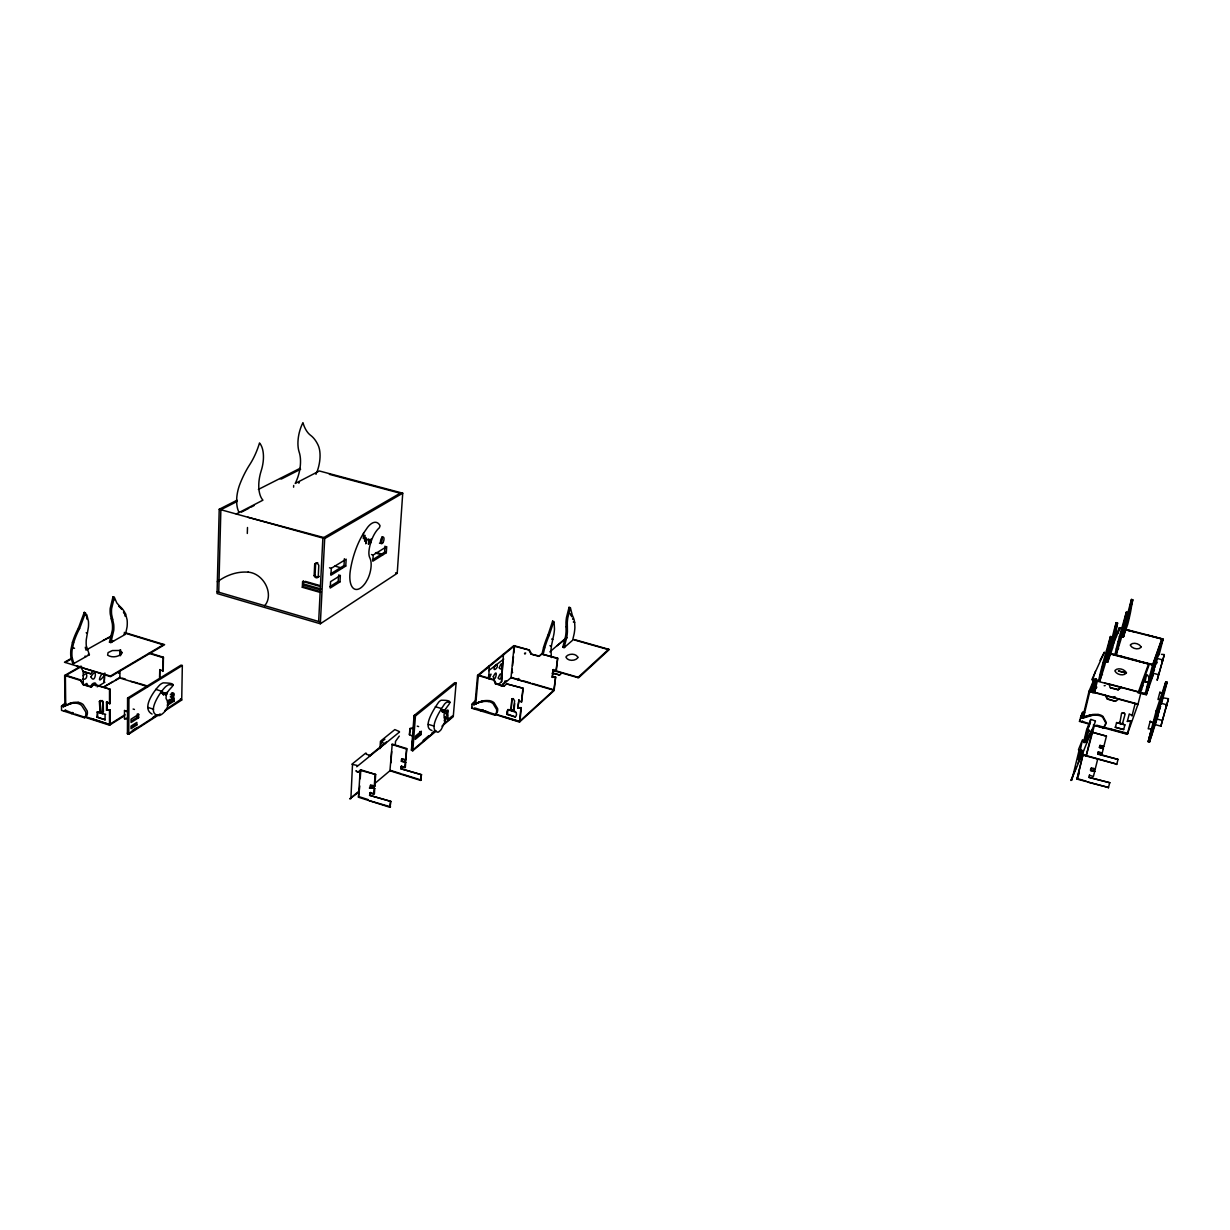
<?xml version="1.0" encoding="UTF-8"?>
<svg xmlns="http://www.w3.org/2000/svg" width="1230" height="1230" viewBox="0 0 1230 1230"><rect width="100%" height="100%" fill="white"/><g stroke="black" fill="none" stroke-linecap="round" stroke-linejoin="round"><path stroke-width="1.5" d="M119.894 670.55L119.879 678.007L147.738 686.663M119.925 655.667L119.94 650.07M120.617 655.605L120.632 649.855M128.043 732.603L128.105 718.335L124.491 718.781L124.507 710.51L128.12 711.986L124.507 710.51M160.161 713.923L128.75 734.172L127.428 733.741L127.582 698.056L181.025 665.123L182.332 665.522L181.717 700.024L164.851 710.909M128.12 712.247L128.197 697.671M128.75 734.172L128.919 698.471L182.332 665.522M136.853 724.947L136.868 722.364L131.026 726.1L131.026 728.698L136.853 724.947L135.531 724.532L132.24 726.638M132.271 720.503L137.314 717.29L137.345 713.923L138.667 714.338L138.636 717.72L131.056 722.548L131.072 719.166L138.667 714.338M488.126 678.237L488.725 675.685M159.762 669.612L159.654 677.576L159.762 669.612L163.221 671.042L163.39 657.235L149.568 652.976M162.637 671.411L163.39 657.235M167.326 704.16L172.861 700.623L172.907 697.533L171.462 698.456M167.249 705.451L174.153 701.023L174.199 697.933L167.295 702.345M363.573 533.19A48.477 21.433 -74 0 0 350.243 571.135A22.832 10.224 -73.9 0 0 353.61 588.509A22.832 10.224 -73.9 0 0 365.633 582.666L367.816 578.838A16.651 7.426 -73.8 0 0 369.923 558.02A12.192 5.412 -74.3 0 1 369.123 549.718A21.464 9.486 -74.3 0 1 379.363 527.762L380.07 525.779A22.048 9.855 -74.3 0 0 367.524 527.424L363.573 533.19L363.48 538.694A2.506 1.122 -74.4 0 1 365.018 535.373L364.664 541.185A2.86 1.292 -74.3 0 1 366.14 537.756L365.771 543.798A3.767 1.691 -74.3 0 1 368.8 539.048L368.477 544.352A4.121 1.845 -74.3 0 1 371.306 539.094L370.599 543.107M180.441 698.901L181.717 700.024M237.083 500.21L219.217 509.266L217.049 593.521L320.338 623.779L397.213 573.318L402.733 493.199L319.354 470.967L295.215 483.467A26.399 13.192 -75.2 0 0 299.182 452.133A24.17 11.885 -76 0 1 302.949 422.674A47.478 23.186 -76.9 0 0 310.606 435.328A63.468 31.427 -74.8 0 1 318.17 445.291A24.446 11.977 -75.4 0 1 316.863 472.259M218.725 592.214L220.862 509.727L237.098 501.486M247.307 533.466L247.491 527.501M293.601 487.188L293.678 485.466M1089.057 724.009L1079.479 721.395L1082.277 713L1081.416 716.798M320.123 592.399L302.319 587.279L302.595 581.421L320.43 586.541M302.319 587.279L303.257 586.71L303.518 580.852M314.142 575.671L315.065 575.102A2.522 1.999 55.5 0 0 319.154 576.27L318.232 576.839A2.522 1.999 55.5 0 1 314.142 575.671L314.68 564.37L315.618 563.817A2.475 1.968 55.8 0 1 316.848 562.725M315.065 575.102L315.618 563.817M1081.278 715.491L1083.261 716.106L1082.369 718.274L1080.37 717.72M318.232 576.839L318.801 565.539A2.475 1.968 55.8 0 0 314.68 564.37M318.662 621.473L322.875 538.079L401.026 492.738M320.338 623.779L324.689 538.586L402.733 493.199M331.285 568.306L330.916 575.24L345.753 566.061L346.153 559.204L331.285 568.306L329.502 567.799M329.855 586.633L338.235 581.375L338.481 576.624M340.341 575.532L330.578 581.636L330.24 588.017L339.987 581.867L340.341 575.532L338.573 575.04M330.624 573.826L344 565.569L344.385 558.712M350.888 798.685L352.457 765.414M373.213 555.022L372.828 561.188L386.297 552.716L386.697 546.612L373.213 555.022L371.491 554.546M390.94 801.437L369.6 795.333L390.94 801.437L389.956 807.326L358.483 797.225L360.175 770.303L375.673 774.485L360.805 769.796L357.807 772.255L355.854 770.841M358.483 797.225L359.79 785.939M360.236 778.759L360.805 769.796M366.34 753.329L366.294 754.236L370.522 755.558L369.169 755.804M372.613 559.758L384.59 552.239L384.99 546.135M369.6 795.333L370.384 792.535L374.381 793.811L374.735 788.415L370.107 787.677L374.735 788.415M370.107 787.677L370.261 785.417L374.889 786.17L375.673 774.485M370.722 787.154L370.876 784.894M369.753 793.058L373.751 794.334L374.105 788.953M374.274 786.693L375.042 775.008M379.947 748.655L380.454 741.198M380.7 747.655L381.115 741.413M382.007 741.536L382.069 740.645L381.054 742.29L385.251 743.596L386.251 741.951M370.23 794.811L370.384 792.535M375.242 783.11L389.925 770.749L392.232 744.073L406.73 748.578L405.885 759.986L401.518 759.156L401.364 761.278L405.731 762.108L401.364 761.278M390.909 762.846L391.709 751.591M389.956 807.326L390.325 801.975M395.26 745.119L395.522 741.383L399.273 736.094M400.811 768.75L421.49 774.7L400.811 768.75L401.441 766.152L405.331 767.366L405.731 762.108M401.272 768.366L401.441 766.152M401.826 760.893L401.979 758.756L405.885 759.986M400.98 766.536L404.87 767.751L405.27 762.492M405.423 760.371L406.73 748.578M412.942 736.278L409.436 734.725L409.898 728.56L413.541 728.237L413.818 724.516M410.236 729.728L409.436 734.725M173.015 685.095L169.002 684.68A16.666 8.641 -69.8 0 0 165.743 686.586C160.238 691.598 145.032 714.353 159.224 715.614A17.266 8.994 -69.7 0 0 163.544 712.816C167.557 709.279 169.832 702.976 166.112 698.671A4.197 2.168 -69.9 0 1 166.127 697.01C166.05 687.447 183.501 683.28 163.221 682.865A16.651 8.671 -69.7 0 0 159.946 684.772C153.704 691.091 141.189 708.449 152.074 714.077M436.173 731.035L412.803 750.7L411.45 750.269L414.064 715.553L454.793 682.65L456.115 683.05L453.255 716.644L441.97 726.146M411.973 749.162L412.665 739.953M412.25 746.226L412.727 740.076M414.249 718.92L414.525 715.184M412.803 750.7L415.448 715.983L456.115 683.05M1080.739 749.793L1078.695 759.771A18.158 1.03 -74.7 0 0 1079.586 758.064M1081.954 715.368C1081.708 709.91 1085.075 713.185 1083.215 716.029M415.848 737.324L419.707 734.126L419.907 731.512M421.06 734.541L421.321 731.25L415.525 736.063L415.279 739.368L421.06 734.541L419.707 734.126M389.925 770.749L420.614 780.404L421.029 775.1M420.614 780.404L421.49 774.7M444.138 720.765L447.751 717.736L447.997 714.738L444.399 717.751M489.017 700.67L489.233 700.654A8.748 7.134 48.5 0 1 494.03 702.699L497.612 708.649A7.841 6.396 48.5 0 1 496.736 713.139L494.783 715.107L471.659 708.188L472.013 704.206L473.612 702.345A3.044 1.122 -72.8 0 1 474.242 701.807L475.241 700.977M474.334 708.987L474.626 707.911L519.475 722.072L554.13 690.568L555.622 676.946L553.823 690.23L511.004 677.745L514.109 646.165L529.407 650.055L513.863 645.596L477.578 675.347L474.995 703.929L473.043 703.345M483.175 710.002L482.006 710.848M488.787 678.468L489.233 665.784M502.839 660.695L501.548 681.743L503.47 654.114M1087.735 782.111L1108.507 787.492L1077.003 779.082L1082.846 755.097L1116.825 764.168L1083.03 754.651L1082.169 756.804L1081.662 755.528M1082.169 756.804L1082.277 755.697M507.206 714.507C503.993 705.359 520.951 710.725 515.37 716.952L507.206 714.507L508.082 709.403M512.249 669.289L511.895 672.902A32.226 26.568 47.8 0 1 512.679 672.472M512.602 665.676L513.494 656.635M513.848 653.022L514.571 645.796L478.301 675.547L475.779 703.529L473.965 704.79L472.013 704.206M514.709 703.56L514.094 709.664L512.941 710.709A1.953 1.599 48 0 1 510.865 710.094L512.018 698.948M513.648 710.187L513.018 710.433A1.937 1.599 48 0 1 511.265 709.725L511.772 699.209M513.494 710.31L514.601 700.885L513.756 699.455A1.891 1.553 48.2 0 0 512.28 699.009L511.926 699.117M517.784 708.065L518.968 699.978L517.784 708.065L521.305 707.665L521.09 709.772M495.782 714.246L519.537 721.364L520.905 708.019M522.873 688.662L521.505 702.099L523.273 688.308L506.668 683.895L523.273 688.308M521.059 709.987L519.875 721.702L503.116 716.69M555.237 677.284L552.239 677.346L553.054 669.843L556.252 671.196L553.054 669.843M552.239 677.346L553.438 669.504M555.868 671.534L557.682 658.173L541.615 654.006L557.298 658.511M556.252 671.196L557.682 658.173M87.991 685.725L86.807 683.419L84.286 684.895M91.005 687.186C90.251 683.542 97.493 680.513 95.663 685.771M104.181 675.516C92.85 690.814 105.98 659.588 104.196 682.035L104.873 672.995M1114.549 631.774A38.868 2.214 -74.9 0 0 1114.703 630.56L1114.964 628.668M1116.102 630.959L1117.563 623.01L1116.148 622.641L1113.473 632.589A21.709 1.23 -75 0 0 1112.274 637.494L1110.367 646.042A23.724 1.353 -74.9 0 1 1109.106 651.254L1106.262 661.848L1107.677 662.217L1112.458 648.379A22.125 1.245 -74.9 0 0 1113.98 642.168L1115.057 637.248A38.868 2.183 -74.9 0 0 1116.117 630.929L1114.703 630.606M449.949 702.361L447.105 702.038A16.205 6.181 -72.4 0 0 444.63 703.944C440.586 709.741 427.579 729.39 437.911 732.296A16.79 6.442 -72.4 0 0 441.201 729.498L444.952 721.872L444.045 715.691A4.09 1.553 -72.5 0 1 444.168 714.077C443.999 705.605 458.898 700.055 441.155 700.254A16.19 6.227 -72.4 0 0 438.68 702.161C434.621 707.927 421.582 727.607 431.961 730.482M1165.779 708.142L1166.578 705.543L1160.889 726.177L1166.394 705.636L1165.917 707.896M1082.738 712.078L1084.722 712.616M495.552 684.311L495.06 682.158M1111.689 636.832L1107.815 650.639A38.914 2.199 -74.9 0 0 1104.309 662.847L1102.557 669.489A22.448 1.276 -74.9 0 0 1100.988 675.87L1099.928 680.851L1104.786 665.322A23.631 1.338 -74.9 0 1 1106.108 659.972L1108.922 649.209A22.494 1.292 -74.9 0 0 1110.152 644.182L1111.689 636.832L1110.429 636.51L1109.245 642.321M1130.186 605.79L1131.446 599.441L1132.799 599.779L1131.323 607.466A36.946 1.907 -74.9 0 1 1130.232 613.616L1129.186 618.306A21.033 1.076 -74.9 0 1 1127.726 624.24L1123.313 637.171L1121.96 636.832L1124.666 626.762A22.54 1.184 -74.9 0 0 1125.896 621.78L1127.756 613.57A20.649 1.076 -75 0 1 1128.909 608.881L1131.446 599.441M1115.072 628.069L1116.148 622.641M1161.474 654.345L1164.349 654.56L1157.123 680.298L1162.534 660.848L1161.95 662.832M1127.51 612.479L1123.836 625.547A36.977 1.907 -74.9 0 0 1120.561 637.079L1118.87 643.398A21.325 1.107 -74.9 0 0 1117.378 649.486L1116.317 654.283L1120.853 639.692A22.448 1.169 -74.9 0 1 1122.114 634.572L1124.804 624.333A21.356 1.122 -74.9 0 0 1125.988 619.551L1127.51 612.479L1126.311 612.171L1124.789 619.244A21.356 1.138 -74.9 0 1 1123.605 624.025L1121.837 630.729M541.953 654.268L543.537 647.503A39.575 13.33 -73.8 0 1 547.98 635.111L552.624 621.119L554.084 622.334L554.484 628.991A22.893 7.887 -73.9 0 1 553.9 634.111L551.594 645.058A24.031 8.072 -74 0 0 550.979 650.516L551.409 657.527M543.122 654.606L544.706 647.841A39.591 13.315 -73.8 0 1 549.149 635.449L553.792 621.442M1161.673 700.485L1162.581 697.133L1154.909 724.547L1160.889 726.177M166.926 694.012L167.28 692.213A3.106 1.614 -69.9 0 0 166.419 692.813L165.466 694.904L165.297 692.674A2.814 1.461 -69.8 0 0 164.405 693.243L163.529 695.165L163.559 692.598A2.076 1.076 -69.9 0 0 163.206 692.936L162.652 694.151L162.683 691.829A1.876 0.984 -69.9 0 0 162.299 692.121L161.714 693.336L161.576 691.199L155.764 689.369M1099.958 680.759L1098.667 680.528L1099.743 675.531A22.448 1.292 -74.9 0 1 1101.296 669.151L1103.049 662.509A38.899 2.214 -74.9 0 1 1106.554 650.286L1110.429 636.51M1162.504 697.733L1168.5 698.717L1165.763 707.696M1116.348 654.191L1115.118 653.976L1116.179 649.179A21.325 1.122 -74.9 0 1 1117.67 643.075L1119.361 636.771A36.962 1.937 -74.9 0 1 1122.652 625.209L1126.311 612.171M1118.424 644.92L1118.962 642.383M1156.83 661.986L1156.477 663.508M444.952 711.14L445.337 709.387A3.014 1.153 -72.5 0 0 444.676 709.987L443.846 712.047L444.03 709.848A2.737 1.046 -72.5 0 0 443.2 710.448L442.431 712.324L442.646 709.833A2.014 0.769 -72.5 0 0 442.37 710.156L441.908 711.201L441.309 708.495L435.343 706.697M1154.985 667.06L1155.585 664.4M1092.455 692.013L1093.009 689.43L1092.086 691.952M1119.3 640.938L1119.654 639.369A22.448 1.169 -74.9 0 1 1120.053 637.724M1149.589 676.685C1147.851 679.237 1147.359 668.013 1145.069 682.081L1148.297 681.712M1081.816 721.118L1089.227 723.855M1080.709 716.905L1082.708 717.459L1089.057 691.168L1094.208 679.006M1083.538 717.474L1089.795 691.368L1094.946 679.206M1090.626 691.475L1091.81 686.586L1095.884 678.868M1092.793 690.737L1095.669 678.899M1071.791 780.343L1079.079 750.362L1082.585 751.73M1092.993 693.12L1096.376 679.175M1097.56 679.99L1094.454 692.721L1095.93 687.493A30.642 27.106 19.6 0 1 1096.822 687.093M1083.092 740.153L1082.892 740.952L1086.92 742.32M1083.553 742.336L1086.674 729.528M1084.153 742.766L1087.597 729.052L1087.136 730.512L1091.317 731.65L1091.779 730.19M1088.95 726.776L1090.656 719.735M1085.798 742.52L1088.919 729.759M1083.03 754.651L1077.173 778.621L1086.121 781.158M84.27 612.34L78.351 628.223A45.11 25.353 -69.8 0 0 72.462 642.26L70.848 649.932A26.061 14.791 -69.7 0 0 70.925 657.327L72.632 663.139L73.846 663.524L89.375 654.729L86.284 645.735A27.352 15.39 -70.2 0 1 86.3 639.538L88.406 627.115A26.168 15.114 -69.7 0 0 88.422 621.288L86.869 614.938L84.27 612.34L85.008 613.355M85.5 612.709L79.581 628.591A45.11 25.323 -69.8 0 0 73.692 642.644L72.078 650.316A26.061 14.775 -69.7 0 0 72.155 657.712L73.846 663.524M1086.136 755.989L1092.009 732.173L1106.447 736.155L1103.787 746.672L1099.897 745.595L1099.42 747.486L1103.31 748.563L1099.42 747.486M1118.008 633.096L1119.3 627.823L1124.758 629.237M1161.72 639.2L1152.587 664.861M1158.445 712.601L1160.244 705.513M1088.904 777.36L1109.721 782.711L1088.904 777.36L1089.58 774.854M1090.595 770.534L1094.762 771.195L1090.595 770.534C1089.611 764.368 1101.173 772.425 1091.087 768.519M1090.764 770.072L1091.256 768.058M1097.76 754.174L1098.39 751.838L1097.76 754.174L1118.024 759.417L1097.898 753.821M1099.559 747.148L1100.02 745.257L1103.787 746.672M1089.411 775.331L1093.393 776.453L1094.762 771.195M1095.084 769.642L1097.667 759.233M1098.252 752.191L1102.142 753.267L1103.433 748.224M1096.714 725.193L1127.464 733.956M1152.572 664.923L1136.858 660.741M1115.364 727.299L1116.579 722.579L1124.897 724.854L1123.667 729.559L1115.364 727.299L1123.667 729.559M1122.775 723.179L1121.898 723.809A1.845 1.63 19.1 0 1 1119.777 723.24L1121.545 713.508L1122.667 713.046A1.799 1.599 18.9 0 1 1124.174 713.446L1125.02 714.446L1122.529 723.44M1146.652 634.895L1163.073 639.246L1159.029 655.021M1108.353 787.953L1109.721 782.711M1127.341 721.395L1130.754 721.026L1127.341 721.395L1129.263 713.938L1132.138 715.568M1116.702 764.507L1118.024 759.417M1093.332 724.977L1127.341 734.295L1130.754 721.026M1132.015 715.922L1135.152 703.56M1139.887 689.446L1141.532 689.892L1142.716 685.387M1137.888 704.682L1141.102 692.121L1137.812 692.49L1141.102 692.121M1145.499 674.824L1142.439 686.817M1162.058 661.955L1162.55 659.864L1156.907 658.388L1151.818 678.099M1107.215 650.624L1107.661 648.871M1152.679 664.63L1145.007 694.458L1141.563 693.136M1149.481 678.883L1150.911 678.653L1150.188 681.451L1148.851 685.248L1147.575 684.895M1137.873 692.49L1146.329 694.704L1153.863 665.261L1163.073 639.246M1147.559 690.322L1149.128 685.264L1148.097 688.185L1146.821 687.847L1147.267 686.571M1168.377 699.409L1166.163 706.958M1121.376 632.497L1120.93 634.265A22.448 1.169 -74.9 0 0 1120.484 636.018M1161.766 663.216L1162.227 661.125M1153.602 727.822L1152.233 727.453L1150.85 731.696L1152.203 732.065L1154.355 724.901L1152.971 729.144L1148.205 728.806L1150.173 721.334L1153.048 722.948L1150.173 721.334M1161.182 699.44L1157.984 699.486L1159.89 692.244L1162.673 693.797L1159.89 692.244M1156.262 710.586L1148.144 741.752L1152.003 729.897M1149.189 738.154L1151.618 728.437M1148.174 741.659L1149.512 742.136L1157.522 711.294L1167.116 682.143L1165.794 681.789L1156.154 710.925L1157.522 711.294M1151.895 734.11L1152.479 731.865L1151.126 731.496L1149.466 737.001L1150.819 737.385L1151.895 734.11L1150.542 733.726M1162.565 694.12L1165.794 681.789M1161.397 704.129L1167.116 682.143M1165.917 707.665L1166.517 705.743M1125.588 626.993L1125.988 625.455M1108.753 728.498L1127.602 733.28M1155.77 663.708L1157.891 656.159M1154.463 669.212L1154.001 670.95M1162.089 662.048L1162.319 661.079L1161.95 662.509M1159.752 708.911L1160.52 706.235L1160.013 707.942M1158.045 714.184L1157.03 717.905M1105.816 655.913L1106.308 654.068L1107.553 654.406M1160.659 703.13L1166.609 704.729L1165.979 707.265M1109.798 652.853L1110.213 651.254M1090.902 691.952L1091.425 689.492L1090.549 691.89M1160.013 708.296L1159.752 709.218M1156.354 663.554L1156.769 662.109M1162.027 662.278L1162.135 661.709M1107.677 662.217L1110.505 651.623A23.739 1.338 -74.9 0 0 1111.782 646.411L1113.688 637.863A21.709 1.199 -74.9 0 1 1114.887 632.943L1117.563 623.01M1132.799 599.779L1130.262 609.219A20.649 1.061 -75 0 0 1129.109 613.924L1127.234 622.119A22.555 1.169 -74.9 0 1 1126.004 627.115L1123.313 637.171M1162.258 661.479L1164.057 655.851M1160.736 703.745L1161.228 702.038M118.664 606.236L120.033 606.651L116.804 602.915L114.344 597.334L112.96 596.919L110.208 608.343A25.015 13.961 -71.1 0 0 110.254 614.031L112.345 623.948A27.506 15.559 -70 0 1 112.391 629.991L109.47 642.152L110.854 642.583L125.537 634.265L127.074 626.9A25.584 14.299 -70.3 0 0 127.09 619.751L125.614 614.031L124.245 613.616M1156.769 718.827L1154.955 724.562M1086.259 755.635L1094.5 725.131M1153.248 673.61L1152.08 677.361M316.602 472.397L315.972 474.334M1091.64 692.013L1092.886 682.158M1083.692 714.845L1081.77 714.215L1080.893 718.028L1081.862 715.737M1156.907 658.388L1158.722 652.961L1158.291 654.913M1080.97 751.945L1080.386 753.775A18.143 1.046 -74.7 0 1 1078.049 759.587M1081.631 752.13L1078.91 757.926M1093.901 690.553L1094.762 688.523M1152.479 731.865L1151.403 735.14L1150.05 734.771M1157.707 715.798L1159.321 710.848M1149.512 742.136L1157.907 716.291M1148.19 681.974L1145.176 681.789M572.473 615.83A39.544 13.284 -73.9 0 1 574.641 622.38L574.887 627.392A22.494 7.518 -74 0 1 574.164 633.711L572.642 640.23L564.124 647.641L562.802 647.272L565.523 636.51A24.123 8.164 -73.9 0 0 566.092 631.174L565.969 622.442A22.048 7.349 -74.3 0 1 566.492 617.429L569.06 607.328L570.382 607.697L572.457 615.876L571.135 615.507M564.124 647.641L566.846 636.879A24.139 8.149 -73.9 0 0 567.414 631.543L567.291 622.811A22.048 7.334 -74.3 0 1 567.814 617.798L570.382 607.697M1150.911 678.653L1149.573 682.435L1148.282 682.096M1146.298 694.796L1153.064 675.347M1146.852 688.323L1147.298 687.063L1148.589 687.401M1152.894 664.83L1162.15 638.77M1153.663 665.03L1162.888 638.954L1119.331 627.715L1112.55 643.859M1127.341 734.295L1138.058 704.067L1106.185 695.488M1141.532 689.892L1139.995 689.154M1139.165 692.367L1149.404 663.954M1138.365 692.152L1148.636 663.754M1124.897 724.854L1116.579 722.579M1119.315 722.241L1119.9 722.902A1.845 1.63 19.1 0 0 1121.652 723.563L1122.36 723.332M1121.545 713.508L1122.406 712.8M1102.142 753.267L1099.682 752.207M1136.612 660.556L1153.002 664.523M1106.447 736.155L1092.009 732.173M1118.67 699.117L1115.487 701.331L1107.169 699.086L1105.555 695.242L1089.934 691.045M1145.192 693.766L1143.915 693.105M1115.487 701.331L1107.292 698.763L1105.555 695.242M1094.731 725.562L1103.018 727.837L1104.494 725.992A7.426 6.565 20.5 0 0 1105.985 721.872L1102.956 716.383A8.287 7.319 20.5 0 0 1098.144 714.492L1097.913 714.492M1118.07 689.83L1121.376 687.247L1118.07 689.83L1110.367 687.77L1108.768 683.88L1138.488 691.813M110.854 642.583L113.76 630.406A27.506 15.544 -70 0 0 113.713 624.363L111.638 614.447A25.015 13.945 -71.1 0 1 111.592 608.758L114.344 597.334M1114.165 696.795L1113.873 697.564L1114.995 696.564M1134.291 632.005L1126.357 629.637M1077.003 779.082L1079.248 773.393M1110.367 687.77L1118.208 689.492M1083.538 750.746L1078.449 749.716L1082.415 739.968L1078.587 758.633M1095.469 720.995L1090.81 719.35L1086.936 728.867M1082.831 752.791L1070.976 780.496L1076.481 766.797M1083.199 751.899L1095.407 721.441M1082.369 718.274L1092.163 715.368A24.831 21.817 20.7 0 1 1097.821 715.307L1098.144 714.492A24.8 21.802 20.7 0 0 1092.486 714.553L1082.708 717.459M1081.554 756.635L1082.907 753.267M1089.642 736.463L1092.332 729.744M1077.864 763.369L1079.925 758.234M1086.521 741.951L1090.718 731.496M1120.945 656.451L1121.868 656.359M1087.136 730.512L1090.518 722.179M1104.771 683.188L1108.768 683.88M1091.902 715.399L1092.24 714.584M99.384 701.561L100.337 700.639A2.03 1.491 54.3 0 1 101.798 701.115L102.767 702.638L102.121 713.077A2.091 1.522 54.1 0 1 100.076 712.431L99.384 701.561L100.353 700.577M1121.96 636.832L1122.498 635.541L1123.836 635.879M1090.026 715.722L1090.364 714.907M1091.133 715.522L1091.456 714.707M1088.012 716.183L1088.35 715.368M1089.011 715.937L1089.35 715.122M1086.044 716.783L1086.382 715.968M1087.028 716.475L1087.351 715.66M1082.216 722.133L1082.554 721.318M1084.153 717.505L1084.491 716.69M1085.091 717.121L1085.429 716.306M1112.735 645.35L1120.023 627.884M1101.926 672.718L1101.265 674.317L1102.495 674.64M1106.262 661.848L1106.846 660.433L1108.261 660.818M1083.246 717.905L1083.584 717.09M1095.93 687.493L1095.607 688.246A30.673 27.122 19.6 0 1 1096.499 687.847M1079.479 721.395L1080.386 719.227M1108.599 653.33L1109.967 650.055M494.721 666.368C491.6 673.64 500.256 666.506 496.336 664.446M1092.578 679.929L1095.407 671.349M298.844 483.221L299.29 482.252M524.595 653.76L524.657 653.13M525.195 653.93L525.656 652.976M65.759 703.437L64.821 703.606A3.26 1.845 -68.1 0 0 63.852 704.175L61.5 706.143L61.546 710.387L84.455 717.766L86.792 715.66A8.41 6.089 54.3 0 0 87.192 710.894L83.163 704.559A9.394 6.78 54.3 0 0 78.351 702.391L78.136 702.391M103.243 701.838L103.397 711.97L102.444 712.8A2.091 1.522 54.1 0 1 100.691 712.047L99.999 701.192M61.5 706.143L63.437 706.773L65.79 704.805M475.41 703.145L474.995 703.929L483.882 700.746A26.168 21.248 48 0 1 489.233 700.67L488.233 701.515A26.184 21.264 48 0 0 482.867 701.607L481.914 701.761M445.998 713.462L446.259 713.062A2.229 0.846 -72.5 0 0 446.905 710.463M84.455 717.766L85.27 716.583A8.426 6.089 54.3 0 0 85.669 711.816L81.626 705.482A9.394 6.796 54.3 0 0 76.814 703.299A28.075 20.249 53.9 0 0 71.678 703.391L64.898 705.882L63.053 705.221M83.194 675.824C87.837 669.366 88.16 681.143 82.841 678.991M495.09 665.707L495.936 664.707M489.063 675.055L491.062 674.178L489.048 678.975M494.783 715.107L495.736 714A7.857 6.396 48.5 0 0 496.613 709.526L493.03 703.56A8.764 7.134 48.5 0 0 488.233 701.515M72.14 657.927L64.498 662.217L80.857 667.337L83.256 671.457L90.759 673.809L93.126 671.196M76.814 703.299L78.351 702.391A28.044 20.234 53.9 0 0 73.216 702.484L64.99 705.851L64.652 675.455L80.565 680.482L82.979 684.557L91.066 687.124L94.08 684.188L110.131 689.261L110.131 703.545L106.518 702.053L110.131 703.545M91.066 687.124L94.08 684.188M577.808 677.607L608.635 649.286M538.971 656.374L542 653.684L538.971 656.374L531.068 654.099L529.023 650.393M552.101 673.225L559.65 674.978L554.269 673.41M561.879 672.995L559.281 675.301M515.37 716.952L507.606 714.153M477.578 675.347L493.645 680.067L495.767 683.895L503.946 686.309L507.068 683.542M1103.018 727.837L1104.171 726.807A7.442 6.565 20.5 0 0 1105.662 722.687L1102.633 717.198A8.303 7.319 20.5 0 0 1097.821 715.307M519.537 721.364L554.207 689.892L532.236 683.465M562.802 647.272L564.908 646.965M521.843 680.866L511.449 677.361L501.117 686.171M481.76 711.201L482.76 710.34L487.649 711.801M567.015 637.878L556.883 645.842M481.068 711.002L482.068 710.141M517.507 679.652L518.891 678.453M549.856 651.885L566.676 637.401M369.261 800.684L390.556 806.788M503.946 686.309L496.167 683.557L494.06 679.713L478.716 675.209M473.965 704.79L480.976 701.377M479.961 702.238L481.899 701.131M482.929 700.916L480.884 701.992M502.747 683.972L506.329 680.913M482.637 701.638L483.651 700.777M498.704 684.157L501.548 681.743M475.564 703.944L476.594 703.083M476.41 703.545L477.425 702.668M471.659 708.188L472.674 707.327M477.271 703.16L478.286 702.299M478.147 702.822L479.162 701.961M479.039 702.515L480.054 701.654M531.068 654.099L539.355 656.051M369.384 788.046L372.321 785.586M411.45 750.269L412.957 750.577M423.12 740.475L428.886 735.632M431.761 733.203L434.651 730.789M447.612 719.888L451.933 716.26M434.728 731.573L412.865 749.962L411.497 749.531M443.477 724.224L453.316 715.937M445.322 718.259L447.751 717.736M358.453 791.567L349.735 798.885L358.161 792.597M503.731 659.065L488.787 670.596M413.541 728.237L409.898 728.56M357.284 765.46L351.826 764.291L365.679 753.129M399.166 731.466L394.83 729.605L381.408 740.445M369.923 755.374L384.652 743.412M356.731 766.767L399.566 731.958M381.054 742.29L384.882 739.199M127.428 733.741L128.935 734.049M132.41 730.528L137.222 727.437M153.227 717.136L156.425 715.076M157.578 714.845L128.766 733.403L127.428 732.972M165.404 709.818L181.148 699.117M167.357 701.069L170.094 699.332M124.491 718.781L128.105 718.335M125.014 714.707L109.516 724.424L85.977 716.829M74.907 714.015L109.516 725.177L124.538 715.737M96.986 717.121L105.073 719.735L96.986 717.121L97.585 711.693L102.782 713.938M106.518 702.053L106.518 710.279L110.131 709.848L110.131 724.778L91.251 718.535M96.97 712.062L105.688 714.292M106.518 710.279L110.131 709.848M511.619 699.301L512.679 698.655A1.891 1.553 48.2 0 1 513.433 698.702M130.657 681.312L137.852 683.019M93.449 684.557L110.131 689.261M70.879 713.385L72.401 712.462M71.555 713.6L73.093 712.677M113.175 681.374L104.196 686.724L120.555 677.592M115.359 680.067L119.864 677.376M64.206 711.248L65.759 710.31M69.802 703.806L71.355 702.884M70.756 703.575L72.309 702.653M71.463 703.437L73.001 702.515M64.898 705.882L66.451 704.959M63.437 706.773L69.633 703.437M97.201 686.817L104.888 682.25M68.942 704.067L70.494 703.145M109.808 676.423L163.851 644.459M82.979 684.557L91.697 686.755M90.759 673.809L83.256 671.457M80.565 680.482L83.609 684.188M110.439 676.039L80.857 667.337L110.577 676.669L164.605 644.689L124.292 632.404M64.652 675.455L80.826 666.214M81.595 666.414L65.375 675.685L65.713 705.42M77.09 666.168L81.503 666.968M72.632 663.139L74.046 663.401M109.47 642.152L112.191 641.814M85.977 650.163L112.314 635.387M65.236 662.447L72.401 658.419M111.961 636.187L103.12 640.538M247.83 517.215L323.798 537.541M330.301 473.888L329.425 474.349L400.196 493.23M241.403 512.141L249.044 508.19M250.705 507.329L254.01 505.607M236.237 513.986L262.928 500.18L261.836 498.765A26.691 13.484 -75 0 1 261.19 470.813A25.492 13.238 -75.1 0 0 259.515 442.954A51.352 27.26 -75.8 0 1 249.721 464.648A64.652 32.61 -74.4 0 0 239.973 483.913A25.661 13.207 -74.6 0 0 239.097 512.51M300.627 469.245L281.378 479.008L279.794 478.593M258.377 489.432L299.936 468.384M172.846 693.336L173.522 693.167A2.291 1.184 -70 0 1 173.507 696.611L172.477 697.502A2.291 1.184 -70 0 1 171.493 695.965A2.291 1.184 -70 0 1 172.846 693.336L171.539 692.936M247.953 572.211L248.429 572.181A20.049 15.575 55.7 0 1 266.049 585.372A20.049 15.575 55.7 0 1 264.65 605.667M552.624 677.007L555.606 676.946M518.184 707.711L521.305 707.665M119.541 673.133L119.141 673.148A3.121 1.707 -69.5 0 0 118.695 673.348M1126.219 629.96L1131.031 631.159M1127.864 617.322L1129.202 617.66M1126.864 617.537L1128.202 617.89M1126.219 620.781L1127.556 621.135M1123.836 621.75L1125.035 622.057M1122.652 625.24L1123.836 625.547M1119.854 628.315L1162.058 639.047M1114.534 629.852L1115.948 630.221M1120.899 632.205L1122.098 632.512M1120.638 635.157L1121.837 635.464M1122.221 636.202L1123.559 636.556M1119.361 636.771L1120.545 637.079M1113.657 636.879L1115.057 637.248M1118.27 641.43L1119.469 641.737M1111.351 641.63L1112.766 641.999M1117.455 648.287L1118.639 648.594M1107.846 646.58L1109.091 646.918M1111.136 647.503L1112.535 647.856M1116.302 648.979L1117.501 649.286M1106.554 650.301L1107.815 650.639M1109.429 653.222L1136.735 660.249M1109.337 653.407L1153.863 665.261M1111.689 654.391L1148.513 664.062M1104.74 657.62L1105.985 657.942M1151.618 671.611L1152.894 671.949M1104.555 660.587L1105.801 660.925M1106.539 661.171L1107.953 661.54M1152.756 673.133L1158.399 674.624M1100.051 660.433L1104.402 652.146L1091.825 679.729L1146.468 694.166M1150.481 674.148L1151.772 674.501M1103.049 662.509L1104.309 662.832M1149.297 678.791L1150.588 679.129M1126.511 672.795L1118.347 670.98L1126.388 673.118M1101.942 667.367L1103.202 667.69M1099.881 675.301L1101.142 675.639M1089.057 691.168L1137.935 704.39M1155.093 717.336L1156.446 717.69M1156.277 718.812L1162.242 720.426M1153.909 720.35L1155.277 720.719M1148.313 741.106L1149.681 741.475M384.59 552.239L386.297 552.716M376.272 552.516L381.623 554.007M219.217 509.266L324.689 538.586M375.442 553.023L382.592 555.022M573.349 621.98L574.656 622.349M395.553 572.857L397.213 573.318M566.031 626.67L567.337 627.039M344 565.569L345.753 566.061M334.852 566.077L342.232 568.152M574.272 639.554L609.357 649.486L578.561 677.822L553.5 670.581M573.933 639.846L608.297 649.578M547.996 635.126L549.164 635.464M551.624 639.062L552.793 639.4M338.235 581.375L339.987 581.867M549.918 645.688L551.071 646.027M543.537 647.503L544.706 647.841M305.301 581.375L319.554 585.449M303.134 583.866L321.091 589.016M303.749 585.111L319.923 589.754M303.257 586.71L321.045 591.83M555.545 670.734L578.177 677.284M522.842 680.713L530.407 682.927M217.095 591.738L320.43 621.996M507.683 709.756L515.847 712.201M111.269 618.828L112.637 619.244M414.064 715.553L415.448 715.983M428.348 724.347L434.313 726.177M127.32 633.834L163.283 644.797M123.892 634.004L125.537 634.265M417.262 726.161L418.63 726.576M78.351 628.223L79.581 628.591M112.253 640.584L113.621 640.999M86.177 632.743L87.392 633.112M148.984 653.33L162.806 657.589M72.432 642.26L73.662 642.629M391.77 744.457L406.269 748.962M73.323 647.903L74.538 648.287M88.16 654.36L89.375 654.729M84.993 656.144L86.208 656.528M122.17 678.099L125.399 679.114M139.359 683.496L146.616 685.771M172.861 700.623L174.153 701.023M390.387 770.364L400.888 773.655M402.564 774.193L421.075 780.005M66.005 675.316L81.195 680.113M127.582 698.056L128.919 698.471M147.769 707.388L153.596 709.233M133.117 709.034L134.439 709.464M372.213 785.324L374.889 786.17M137.314 717.29L138.636 717.72M359.114 796.702L368.078 799.577M73.093 713.431L65.036 710.079M518.568 700.331L521.489 702.084M356.469 771.041L357.807 772.255M529.423 650.086L531.452 653.776M570.628 614.616L570.182 613.509M113.683 598.964L114.083 599.917M85.654 614.554L86.192 615.938M112.96 596.919L113.314 597.965M552.624 621.119L553.131 623.072M124.753 614.862L125.168 616.23M505.099 681.974L504.992 681.482A3.936 1.415 -73.3 0 1 504.961 680.913M86.638 617.475L86.976 619.136M85.316 647.241L85.669 649.01M569.06 607.328L569.136 608.25M83.194 670.642L83.286 683.772M97.585 711.693L97.616 716.736M109.516 689.63L109.516 703.929M109.516 710.233L109.516 725.177M107.133 701.669L107.133 709.895M105.073 714.661L105.073 719.735M102.059 700.485A2.03 1.476 54.3 0 1 102.736 701.038M1123.59 712.77A1.799 1.584 18.9 0 1 1124.789 713.692M1112.581 641.814A22.109 1.261 -74.9 0 1 1112.227 643.275M1111.474 646.396A22.109 1.261 -74.9 0 1 1111.059 648.01M1103.541 664.984A23.616 1.353 -74.9 0 1 1103.956 663.278M1108.891 643.859A22.494 1.307 -74.9 0 1 1108.092 647.165M1129.755 608.727A36.931 1.937 -74.9 0 1 1129.386 610.787M1127.157 620.843A21.018 1.092 -74.9 0 1 1126.788 622.365M172.723 693.167A2.291 1.184 -69.9 0 1 172.2 696.211L171.17 697.087A2.291 1.184 -69.9 0 1 170.355 696.703M170.355 694.704A2.291 1.184 -69.9 0 1 170.586 694.151M317.294 562.694A2.475 1.968 55.8 0 1 317.755 562.771M248.429 572.181A60.039 46.479 54.6 0 0 236.56 572.934L234.315 573.472A78.889 61.054 54.1 0 0 219.017 580.683L217.356 581.759A4.367 2.26 -72.5 0 1 218.264 580.114M381.93 536.818A3.521 1.553 -74.4 0 1 381.792 540.985A3.521 1.553 -74.4 0 1 379.47 543.214M1104.171 685.74A31.35 27.721 19.6 0 1 1105.186 685.617M118.68 606.19A45.049 25.292 -69.9 0 1 120.74 608.173M121.217 608.742A45.049 25.292 -69.9 0 1 121.693 609.357M123.431 612.094A45.049 25.292 -69.9 0 1 123.83 612.863M120.048 606.605A45.064 25.277 -69.9 0 1 125.583 614.077M571.381 615.846A39.529 13.299 -73.8 0 1 571.827 616.722M572.611 618.782A39.529 13.299 -73.8 0 1 572.78 619.382M498.288 678.038C502.009 683.634 502.409 666.322 498.288 678.038M499.288 667.844C502.916 673.379 503.331 656.405 499.288 667.844M1141.025 646.719L1141.01 647.38C1138.273 650.224 1132.261 648.656 1130.385 645.412L1130.416 644.751C1133.168 641.937 1139.134 643.49 1141.025 646.719M1126.173 672.503L1126.142 673.225C1123.313 676.3 1116.84 674.67 1114.98 671.134L1115.026 670.412C1117.87 667.367 1124.297 668.982 1126.173 672.503M90.943 676.838C95.202 685.802 98.246 664.492 90.943 676.838M1092.87 685.541L1094.346 680.697L1092.87 685.541M1093.839 684.772L1095.254 680.144L1093.839 684.772M122.001 652.469L121.862 653.33C118.618 657.112 111.73 657.989 107.625 655.144L108.056 652.623L112.345 650.562L119.541 650.486L122.001 652.469M493.307 676.638C495.121 684.849 498.857 665.307 493.307 676.638M577.823 657.189L577.685 657.958C575.025 661.156 567.952 661.279 566 657.327L566.154 656.559C568.829 653.376 575.855 653.253 577.823 657.189M447.582 713.462L446.782 714.338A2.229 0.846 -72.5 0 1 446.183 712.862A2.229 0.846 -72.5 0 1 447.351 710.279L447.843 710.094A2.229 0.846 -72.5 0 1 447.582 713.462M382.93 542.615A3.521 1.553 -74.4 0 0 383.299 536.987A3.521 1.553 -74.4 0 0 380.485 541.415A3.521 1.553 -74.4 0 0 382.93 542.615"/></g></svg>
